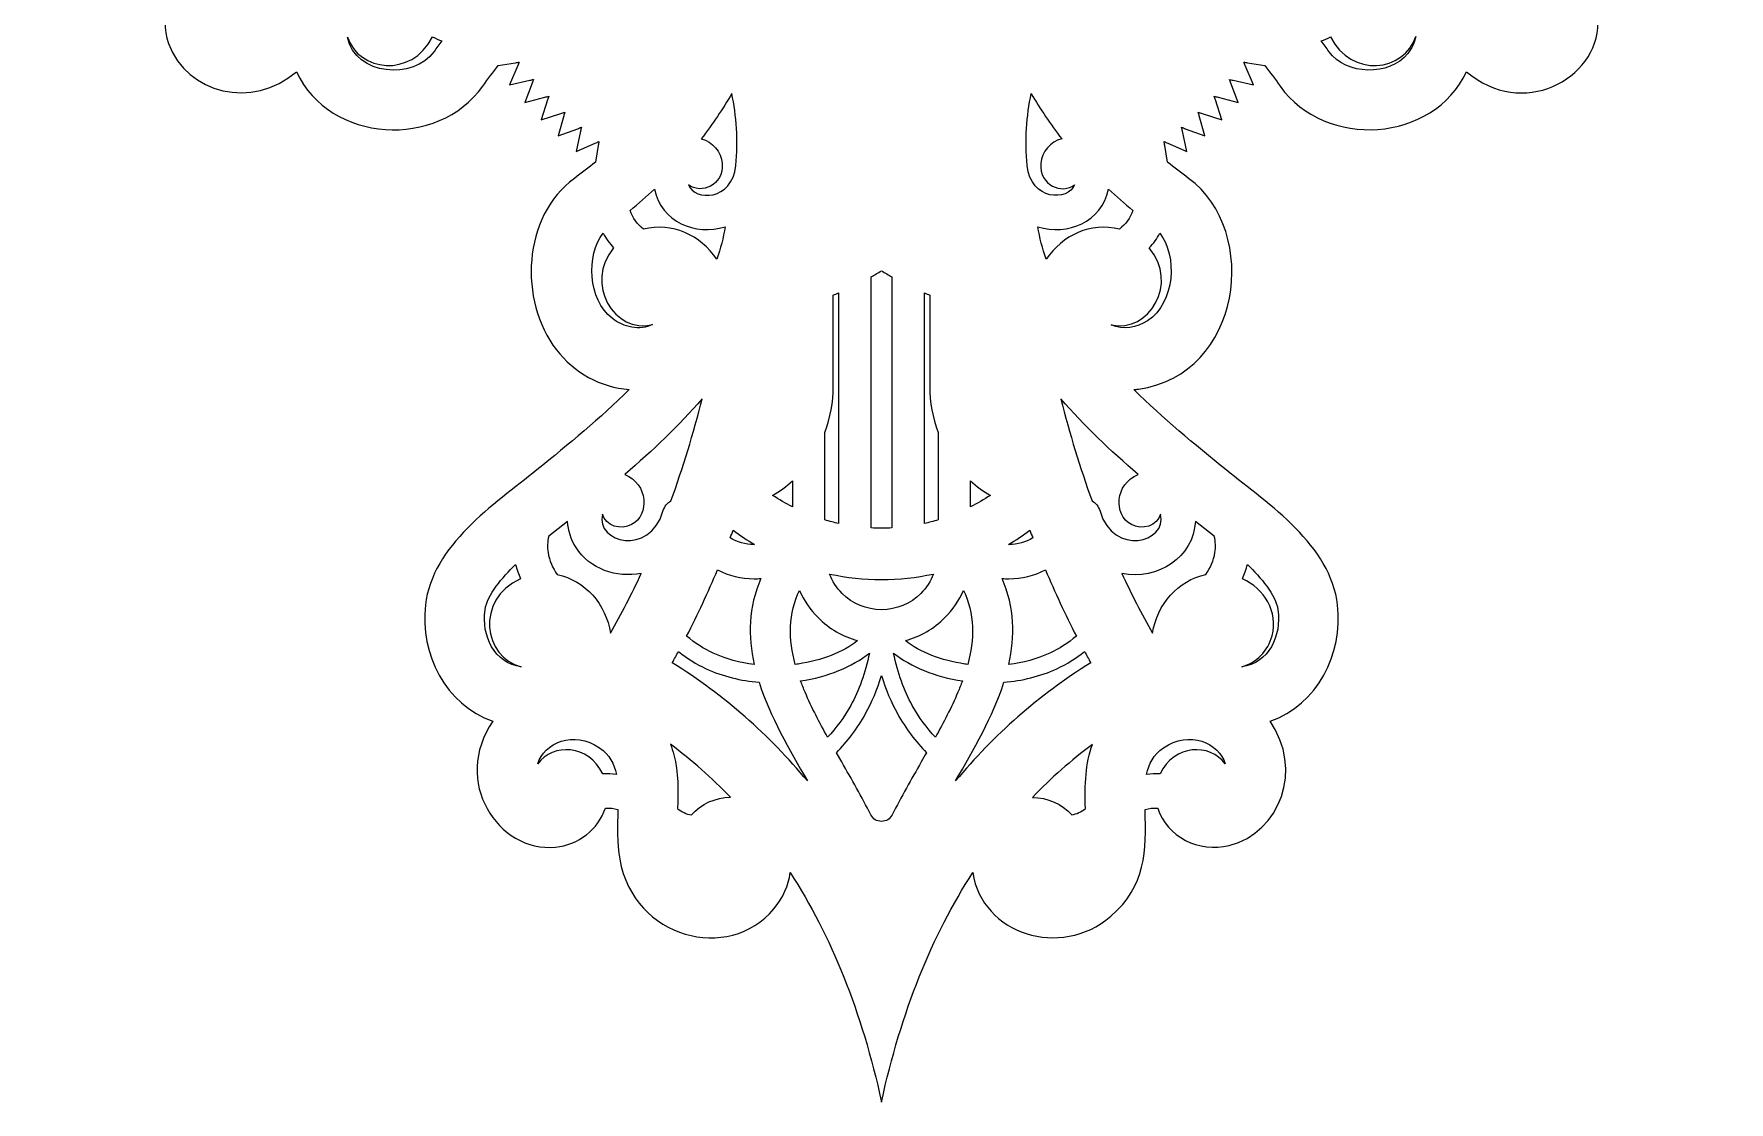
# Model space of a CAD drawing. Header units: millimetres. Extents: x -308 to 308, y -391 to 391.
# Drawn here: x -99.2 to 99.2, y -127 to -2 of the extents above; entities that cross this region are included whole.
import ezdxf

# ---------------------------------------------------------------- set-up
doc = ezdxf.new("R2010")
doc.units = ezdxf.units.MM
doc.header["$MEASUREMENT"] = 0
doc.layers.add('layer 1', color=7, linetype='Continuous')

msp = doc.modelspace()

# ---------------------------------------------------------------- linework, layer by layer
at = {"layer": 'layer 1', "lineweight": 9}
for points, knots in [([(-38.9482, 64.8634), (-38.9967, 65.0104), (-39.0449, 65.1584), (-39.0927, 65.3071), (-39.0927, 65.3071), (-39.0927, 65.3071), (-39.8351, 67.6168), (-39.8351, 67.6168), (-39.8351, 67.6168), (-39.8351, 67.6168), (-37.5253, 66.8745), (-37.5253, 66.8745), (-37.5253, 66.8745), (-37.3763, 66.8266), (-37.2282, 66.7784), (-37.0809, 66.7298), (-37.0809, 66.7298), (-37.1223, 66.8793), (-37.1632, 67.0296), (-37.2037, 67.1808), (-37.2037, 67.1808), (-37.2037, 67.1808), (-37.8319, 69.5243), (-37.8319, 69.5243), (-37.8319, 69.5243), (-37.8319, 69.5243), (-35.5613, 68.6695), (-35.5613, 68.6695), (-35.5613, 68.6695), (-35.4151, 68.6145), (-35.2698, 68.5592), (-35.1253, 68.5035), (-35.1253, 68.5035), (-35.1592, 68.6546), (-35.1926, 68.8063), (-35.2256, 68.9589), (-35.2256, 68.9589), (-35.2256, 68.9589), (-35.738, 71.3304), (-35.738, 71.3304), (-35.738, 71.3304), (-35.738, 71.3304), (-33.5121, 70.3652), (-33.5121, 70.3652), (-33.5121, 70.3652), (-33.3689, 70.3031), (-33.2266, 70.2409), (-33.0852, 70.1782), (-33.0852, 70.1782), (-33.1115, 70.3306), (-33.1375, 70.4837), (-33.1629, 70.6377), (-33.1629, 70.6377), (-33.1629, 70.6377), (-33.4935, 72.6391), (-33.4935, 72.6391), (-33.4935, 72.6391), (-34.2644, 73.2512), (-35.0726, 73.8574), (-35.9223, 74.4603), (-35.9223, 74.4603), (-43.2929, 79.6897), (-42.6131, 92.3633), (-34.2248, 96.2726), (-34.2248, 96.2726), (-38.6679, 101.4042), (-36.7975, 109.1106), (-30.929, 111.2304), (-30.929, 111.2304), (-27.6093, 112.4295), (-23.8088, 111.078), (-22.2995, 107.9721), (-22.2995, 107.9721), (-21.7632, 107.941), (-21.241, 107.9879), (-20.7259, 108.1214), (-20.7259, 108.1214), (-21.3698, 112.9127), (-21.7221, 116.9375), (-17.9929, 120.8813), (-17.9929, 120.8813), (-13.1222, 126.0324), (-4.9602, 124.7061), (-2.141, 119.3343), (-2.141, 119.3343), (-1.3056, 121.7316), (-0.59, 124.2844), (0.0001, 126.9999), (0.0001, 126.9999), (0.5886, 124.2918), (1.3017, 121.7452), (2.1343, 119.3537), (2.1343, 119.3537), (2.5334, 120.0923), (3.063, 120.8035), (3.7405, 121.4625), (3.7405, 121.4625), (7.734, 125.347), (14.2356, 124.8551), (17.9931, 120.8813), (17.9931, 120.8813), (21.7214, 116.9383), (21.3686, 112.912), (20.7257, 108.1215), (20.7257, 108.1215), (21.2367, 107.9891), (21.7548, 107.9418), (22.2867, 107.9714), (22.2867, 107.9714), (23.4077, 110.262), (25.9505, 111.7151), (28.4747, 111.6838), (28.4747, 111.6838), (35.1889, 111.6005), (39.7817, 102.7344), (34.222, 96.2741), (34.222, 96.2741), (42.5157, 92.4145), (43.3488, 79.7291), (35.9225, 74.4603), (35.9225, 74.4603), (35.0729, 73.8576), (34.2648, 73.2515), (33.4941, 72.6395), (33.4941, 72.6395), (33.4941, 72.6395), (33.1633, 70.6372), (33.1633, 70.6372), (33.1633, 70.6372), (33.1379, 70.4832), (33.1119, 70.3299), (33.0855, 70.1774), (33.0855, 70.1774), (33.227, 70.2401), (33.3695, 70.3025), (33.5128, 70.3646), (33.5128, 70.3646), (33.5128, 70.3646), (35.7387, 71.3298), (35.7387, 71.3298), (35.7387, 71.3298), (35.7387, 71.3298), (35.2263, 68.9583), (35.2263, 68.9583), (35.2263, 68.9583), (35.1933, 68.8057), (35.1599, 68.6539), (35.1261, 68.503), (35.1261, 68.503), (35.2705, 68.5587), (35.4157, 68.614), (35.5618, 68.669), (35.5618, 68.669), (35.5618, 68.669), (37.8323, 69.5238), (37.8323, 69.5238), (37.8323, 69.5238), (37.8323, 69.5238), (37.2042, 67.1804), (37.2042, 67.1804), (37.2042, 67.1804), (37.1638, 67.0295), (37.1228, 66.8794), (37.0816, 66.7302), (37.0816, 66.7302), (37.2286, 66.7787), (37.3766, 66.8269), (37.5253, 66.8747), (37.5253, 66.8747), (37.5253, 66.8747), (39.835, 67.6171), (39.835, 67.6171), (39.835, 67.6171), (39.835, 67.6171), (39.0927, 65.3073), (39.0927, 65.3073), (39.0927, 65.3073), (39.0448, 65.1583), (38.9966, 65.0102), (38.948, 64.8629), (38.948, 64.8629), (39.0975, 64.9043), (39.2478, 64.9452), (39.399, 64.9857), (39.399, 64.9857), (39.399, 64.9857), (41.7425, 65.6139), (41.7425, 65.6139), (41.7425, 65.6139), (41.7425, 65.6139), (40.8877, 63.3433), (40.8877, 63.3433), (40.8877, 63.3433), (40.8327, 63.1971), (40.7774, 63.0518), (40.7217, 62.9073), (40.7217, 62.9073), (40.8728, 62.9412), (41.0245, 62.9746), (41.1771, 63.0076), (41.1771, 63.0076), (41.1771, 63.0076), (43.5486, 63.52), (43.5486, 63.52), (43.5486, 63.52), (43.5486, 63.52), (42.5834, 61.2941), (42.5834, 61.2941), (42.5834, 61.2941), (42.5213, 61.1509), (42.4591, 61.0086), (42.3964, 60.8672), (42.3964, 60.8672), (42.5488, 60.8935), (42.7019, 60.9195), (42.8559, 60.9449), (42.8559, 60.9449), (42.8559, 60.9449), (44.8573, 61.2755), (44.8573, 61.2755), (44.8573, 61.2755), (45.4694, 62.0464), (46.0755, 62.8545), (46.6784, 63.7042), (46.6784, 63.7042), (51.9078, 71.0748), (64.5814, 70.395), (68.4907, 62.0067), (68.4907, 62.0067), (73.6223, 66.4498), (81.3287, 64.5794), (83.4485, 58.7109), (83.4485, 58.7109), (84.6476, 55.3912), (83.2961, 51.5908), (80.1902, 50.0815), (80.1902, 50.0815), (80.1591, 49.5452), (80.206, 49.023), (80.3395, 48.5078), (80.3395, 48.5078), (85.1308, 49.1517), (89.1556, 49.504), (93.0994, 45.7748), (93.0994, 45.7748), (98.2505, 40.9041), (96.9242, 32.7421), (91.5524, 29.9229), (91.5524, 29.9229), (93.9497, 29.0875), (96.5025, 28.3719), (99.218, 27.7818), (99.218, 27.7818), (96.5099, 27.1933), (93.9633, 26.4802), (91.5718, 25.6476), (91.5718, 25.6476), (92.3104, 25.2485), (93.0216, 24.7189), (93.6806, 24.0414), (93.6806, 24.0414), (97.5651, 20.0479), (97.0732, 13.5463), (93.0994, 9.7888), (93.0994, 9.7888), (89.1564, 6.0605), (85.1301, 6.4133), (80.3396, 7.0562), (80.3396, 7.0562), (80.2072, 6.5452), (80.1599, 6.0271), (80.1895, 5.4952), (80.1895, 5.4952), (82.4801, 4.3742), (83.9332, 1.8314), (83.9019, -0.6928), (83.9019, -0.6928), (83.8186, -7.407), (74.9525, -11.9998), (68.4922, -6.4401), (68.4922, -6.4401), (64.6326, -14.7338), (51.9472, -15.5669), (46.6784, -8.1406), (46.6784, -8.1406), (46.0756, -7.291), (45.4695, -6.4828), (44.8575, -5.7121), (44.8575, -5.7121), (44.8575, -5.7121), (42.8554, -5.3813), (42.8554, -5.3813), (42.8554, -5.3813), (42.7014, -5.3559), (42.5481, -5.3299), (42.3956, -5.3035), (42.3956, -5.3035), (42.4583, -5.445), (42.5207, -5.5875), (42.5828, -5.7308), (42.5828, -5.7308), (42.5828, -5.7308), (43.548, -7.9567), (43.548, -7.9567), (43.548, -7.9567), (43.548, -7.9567), (41.1765, -7.4443), (41.1765, -7.4443), (41.1765, -7.4443), (41.0239, -7.4113), (40.8721, -7.3779), (40.7212, -7.3441), (40.7212, -7.3441), (40.7769, -7.4885), (40.8322, -7.6337), (40.8872, -7.7798), (40.8872, -7.7798), (40.8872, -7.7798), (41.742, -10.0503), (41.742, -10.0503), (41.742, -10.0503), (41.742, -10.0503), (39.3986, -9.4222), (39.3986, -9.4222), (39.3986, -9.4222), (39.2477, -9.3818), (39.0976, -9.3408), (38.9484, -9.2996), (38.9484, -9.2996), (38.9969, -9.4466), (39.0451, -9.5946), (39.0929, -9.7433), (39.0929, -9.7433), (39.0929, -9.7433), (39.8353, -12.053), (39.8353, -12.053), (39.8353, -12.053), (39.8353, -12.053), (37.5255, -11.3107), (37.5255, -11.3107), (37.5255, -11.3107), (37.3765, -11.2628), (37.2284, -11.2146), (37.0811, -11.166), (37.0811, -11.166), (37.1225, -11.3155), (37.1634, -11.4658), (37.2039, -11.617), (37.2039, -11.617), (37.2039, -11.617), (37.8321, -13.9605), (37.8321, -13.9605), (37.8321, -13.9605), (37.8321, -13.9605), (35.5615, -13.1057), (35.5615, -13.1057), (35.5615, -13.1057), (35.4153, -13.0507), (35.27, -12.9954), (35.1255, -12.9397), (35.1255, -12.9397), (35.1594, -13.0908), (35.1928, -13.2425), (35.2258, -13.3951), (35.2258, -13.3951), (35.2258, -13.3951), (35.7382, -15.7666), (35.7382, -15.7666), (35.7382, -15.7666), (35.7382, -15.7666), (33.5123, -14.8014), (33.5123, -14.8014), (33.5123, -14.8014), (33.3691, -14.7393), (33.2268, -14.6771), (33.0854, -14.6144), (33.0854, -14.6144), (33.1117, -14.7668), (33.1377, -14.9199), (33.1631, -15.0739), (33.1631, -15.0739), (33.1631, -15.0739), (33.4825, -17.0077), (33.4825, -17.0077), (33.4825, -17.0077), (34.2664, -17.6471), (35.0876, -18.2822), (35.9501, -18.9163), (35.9501, -18.9163), (44.3764, -25.1117), (42.1997, -41.8727), (30.0695, -43.5738), (30.0695, -43.5738), (29.8922, -43.5987), (29.7169, -43.6143), (29.541, -43.6242), (29.541, -43.6242), (32.9209, -46.996), (36.6364, -50.0201), (40.3422, -53.0219), (40.3422, -53.0219), (45.3543, -57.0819), (52.5977, -61.8539), (53.3854, -68.8341), (53.3854, -68.8341), (54.0338, -74.5802), (51.0501, -80.4956), (45.4851, -82.4359), (45.4851, -82.4359), (49.3799, -87.999), (46.7377, -95.4675), (40.6843, -96.9791), (40.6843, -96.9791), (37.172, -97.8562), (33.3804, -95.965), (32.3327, -92.5922), (32.3327, -92.5922), (31.8273, -92.5787), (31.3344, -92.6361), (30.848, -92.7712), (30.848, -92.7712), (31.0003, -97.6269), (30.9748, -101.6935), (26.8334, -105.2637), (26.8334, -105.2637), (20.9647, -110.323), (11.7244, -107.3015), (10.6973, -100.1557), (10.6973, -100.1557), (10.6973, -100.1557), (10.6965, -100.1498), (10.6965, -100.1498), (10.6965, -100.1498), (5.9066, -107.5114), (2.3016, -116.4101), (0.0001, -127), (0.0001, -127), (-2.3007, -116.4132), (-5.9044, -107.5165), (-10.6922, -100.1561), (-10.6922, -100.1561), (-10.8938, -101.6205), (-11.5011, -103.0854), (-12.5952, -104.3916), (-12.5952, -104.3916), (-17.9, -110.7247), (-28.9824, -107.8492), (-30.6458, -98.591), (-30.6458, -98.591), (-30.9957, -96.6435), (-30.9083, -94.7229), (-30.8475, -92.7712), (-30.8475, -92.7712), (-31.3321, -92.6366), (-31.8233, -92.5791), (-32.3269, -92.592), (-32.3269, -92.592), (-33.1029, -95.0695), (-35.534, -96.925), (-38.1577, -97.1748), (-38.1577, -97.1748), (-44.8812, -97.8149), (-50.355, -89.4253), (-45.482, -82.4369), (-45.482, -82.4369), (-51.0488, -80.4976), (-54.0337, -74.5814), (-53.3852, -68.8341), (-53.3852, -68.8341), (-52.5975, -61.854), (-45.3541, -57.0819), (-40.342, -53.0219), (-40.342, -53.0219), (-36.6341, -50.0184), (-32.9164, -46.9924), (-29.5349, -43.6183), (-29.5349, -43.6183), (-32.8853, -43.3844), (-36.0026, -41.6351), (-38.0593, -38.9675), (-38.0593, -38.9675), (-42.5015, -33.206), (-42.0282, -23.3853), (-35.9499, -18.9163), (-35.9499, -18.9163), (-35.0876, -18.2823), (-34.2666, -17.6473), (-33.4827, -17.008), (-33.4827, -17.008), (-33.4827, -17.008), (-33.1631, -15.0734), (-33.1631, -15.0734), (-33.1631, -15.0734), (-33.1377, -14.9194), (-33.1117, -14.7661), (-33.0853, -14.6136), (-33.0853, -14.6136), (-33.2268, -14.6763), (-33.3693, -14.7387), (-33.5126, -14.8008), (-33.5126, -14.8008), (-33.5126, -14.8008), (-35.7385, -15.766), (-35.7385, -15.766), (-35.7385, -15.766), (-35.7385, -15.766), (-35.2261, -13.3945), (-35.2261, -13.3945), (-35.2261, -13.3945), (-35.1931, -13.2419), (-35.1597, -13.0901), (-35.1259, -12.9392), (-35.1259, -12.9392), (-35.2703, -12.9949), (-35.4155, -13.0502), (-35.5616, -13.1052), (-35.5616, -13.1052), (-35.5616, -13.1052), (-37.8321, -13.96), (-37.8321, -13.96), (-37.8321, -13.96), (-37.8321, -13.96), (-37.204, -11.6166), (-37.204, -11.6166), (-37.204, -11.6166), (-37.1636, -11.4657), (-37.1226, -11.3156), (-37.0814, -11.1664), (-37.0814, -11.1664), (-37.2284, -11.2149), (-37.3764, -11.2631), (-37.5251, -11.3109), (-37.5251, -11.3109), (-37.5251, -11.3109), (-39.8348, -12.0533), (-39.8348, -12.0533), (-39.8348, -12.0533), (-39.8348, -12.0533), (-39.0925, -9.7435), (-39.0925, -9.7435), (-39.0925, -9.7435), (-39.0446, -9.5945), (-38.9964, -9.4464), (-38.9478, -9.2991), (-38.9478, -9.2991), (-39.0973, -9.3405), (-39.2476, -9.3814), (-39.3988, -9.4219), (-39.3988, -9.4219), (-39.3988, -9.4219), (-41.7423, -10.0501), (-41.7423, -10.0501), (-41.7423, -10.0501), (-41.7423, -10.0501), (-40.8875, -7.7795), (-40.8875, -7.7795), (-40.8875, -7.7795), (-40.8325, -7.6333), (-40.7772, -7.488), (-40.7215, -7.3435), (-40.7215, -7.3435), (-40.8726, -7.3774), (-41.0243, -7.4108), (-41.1769, -7.4438), (-41.1769, -7.4438), (-41.1769, -7.4438), (-43.5484, -7.9562), (-43.5484, -7.9562), (-43.5484, -7.9562), (-43.5484, -7.9562), (-42.5832, -5.7303), (-42.5832, -5.7303), (-42.5832, -5.7303), (-42.5211, -5.5871), (-42.4589, -5.4448), (-42.3962, -5.3034), (-42.3962, -5.3034), (-42.5486, -5.3297), (-42.7017, -5.3557), (-42.8557, -5.3811), (-42.8557, -5.3811), (-42.8557, -5.3811), (-44.8573, -5.7117), (-44.8573, -5.7117), (-44.8573, -5.7117), (-45.4694, -6.4825), (-46.0756, -7.2907), (-46.6784, -8.1404), (-46.6784, -8.1404), (-51.9078, -15.511), (-64.5814, -14.8312), (-68.4907, -6.4429), (-68.4907, -6.4429), (-73.6223, -10.886), (-81.3287, -9.0156), (-83.4485, -3.1471), (-83.4485, -3.1471), (-84.6476, 0.1726), (-83.2961, 3.9731), (-80.1902, 5.4824), (-80.1902, 5.4824), (-80.1591, 6.0187), (-80.206, 6.5409), (-80.3395, 7.056), (-80.3395, 7.056), (-85.1308, 6.4121), (-89.1556, 6.0598), (-93.0994, 9.789), (-93.0994, 9.789), (-98.2505, 14.6597), (-96.9242, 22.8217), (-91.5524, 25.6409), (-91.5524, 25.6409), (-93.9497, 26.4763), (-96.5025, 27.1919), (-99.218, 27.782), (-99.218, 27.782), (-96.5099, 28.3705), (-93.9633, 29.0836), (-91.5718, 29.9162), (-91.5718, 29.9162), (-92.3104, 30.3153), (-93.0216, 30.8449), (-93.6806, 31.5224), (-93.6806, 31.5224), (-97.5651, 35.5159), (-97.0732, 42.0175), (-93.0994, 45.775), (-93.0994, 45.775), (-89.1564, 49.5033), (-85.1301, 49.1505), (-80.3396, 48.5076), (-80.3396, 48.5076), (-80.2072, 49.0186), (-80.1599, 49.5367), (-80.1895, 50.0686), (-80.1895, 50.0686), (-82.4801, 51.1896), (-83.9332, 53.7324), (-83.9019, 56.2566), (-83.9019, 56.2566), (-83.8186, 62.9708), (-74.9525, 67.5636), (-68.4922, 62.0039), (-68.4922, 62.0039), (-64.6326, 70.2976), (-51.9472, 71.1307), (-46.6784, 63.7044), (-46.6784, 63.7044), (-46.0756, 62.8548), (-45.4695, 62.0466), (-44.8575, 61.2759), (-44.8575, 61.2759), (-44.8575, 61.2759), (-42.8552, 60.9451), (-42.8552, 60.9451), (-42.8552, 60.9451), (-42.7012, 60.9197), (-42.5479, 60.8937), (-42.3954, 60.8673), (-42.3954, 60.8673), (-42.4581, 61.0088), (-42.5205, 61.1513), (-42.5826, 61.2946), (-42.5826, 61.2946), (-42.5826, 61.2946), (-43.5478, 63.5205), (-43.5478, 63.5205), (-43.5478, 63.5205), (-43.5478, 63.5205), (-41.1763, 63.0081), (-41.1763, 63.0081), (-41.1763, 63.0081), (-41.0237, 62.9751), (-40.8719, 62.9417), (-40.721, 62.9079), (-40.721, 62.9079), (-40.7767, 63.0523), (-40.832, 63.1975), (-40.887, 63.3436), (-40.887, 63.3436), (-40.887, 63.3436), (-41.7418, 65.6141), (-41.7418, 65.6141), (-41.7418, 65.6141), (-41.7418, 65.6141), (-39.3984, 64.986), (-39.3984, 64.986), (-39.3984, 64.986), (-39.2475, 64.9456), (-39.0974, 64.9046), (-38.9482, 64.8634)], [0, 0, 0, 0, 0.00574713, 0.00574713, 0.00574713, 0.00574713, 0.01149425, 0.01149425, 0.01149425, 0.01149425, 0.01724138, 0.01724138, 0.01724138, 0.01724138, 0.02298851, 0.02298851, 0.02298851, 0.02298851, 0.02873563, 0.02873563, 0.02873563, 0.02873563, 0.03448276, 0.03448276, 0.03448276, 0.03448276, 0.04022989, 0.04022989, 0.04022989, 0.04022989, 0.04597701, 0.04597701, 0.04597701, 0.04597701, 0.05172414, 0.05172414, 0.05172414, 0.05172414, 0.05747126, 0.05747126, 0.05747126, 0.05747126, 0.06321839, 0.06321839, 0.06321839, 0.06321839, 0.06896552, 0.06896552, 0.06896552, 0.06896552, 0.07471264, 0.07471264, 0.07471264, 0.07471264, 0.08045977, 0.08045977, 0.08045977, 0.08045977, 0.0862069, 0.0862069, 0.0862069, 0.0862069, 0.09195402, 0.09195402, 0.09195402, 0.09195402, 0.09770115, 0.09770115, 0.09770115, 0.09770115, 0.10344828, 0.10344828, 0.10344828, 0.10344828, 0.1091954, 0.1091954, 0.1091954, 0.1091954, 0.11494253, 0.11494253, 0.11494253, 0.11494253, 0.12068966, 0.12068966, 0.12068966, 0.12068966, 0.12643678, 0.12643678, 0.12643678, 0.12643678, 0.13218391, 0.13218391, 0.13218391, 0.13218391, 0.13793103, 0.13793103, 0.13793103, 0.13793103, 0.14367816, 0.14367816, 0.14367816, 0.14367816, 0.14942529, 0.14942529, 0.14942529, 0.14942529, 0.15517241, 0.15517241, 0.15517241, 0.15517241, 0.16091954, 0.16091954, 0.16091954, 0.16091954, 0.16666667, 0.16666667, 0.16666667, 0.16666667, 0.17241379, 0.17241379, 0.17241379, 0.17241379, 0.17816092, 0.17816092, 0.17816092, 0.17816092, 0.18390805, 0.18390805, 0.18390805, 0.18390805, 0.18965517, 0.18965517, 0.18965517, 0.18965517, 0.1954023, 0.1954023, 0.1954023, 0.1954023, 0.20114943, 0.20114943, 0.20114943, 0.20114943, 0.20689655, 0.20689655, 0.20689655, 0.20689655, 0.21264368, 0.21264368, 0.21264368, 0.21264368, 0.2183908, 0.2183908, 0.2183908, 0.2183908, 0.22413793, 0.22413793, 0.22413793, 0.22413793, 0.22988506, 0.22988506, 0.22988506, 0.22988506, 0.23563218, 0.23563218, 0.23563218, 0.23563218, 0.24137931, 0.24137931, 0.24137931, 0.24137931, 0.24712644, 0.24712644, 0.24712644, 0.24712644, 0.25287356, 0.25287356, 0.25287356, 0.25287356, 0.25862069, 0.25862069, 0.25862069, 0.25862069, 0.26436782, 0.26436782, 0.26436782, 0.26436782, 0.27011494, 0.27011494, 0.27011494, 0.27011494, 0.27586207, 0.27586207, 0.27586207, 0.27586207, 0.2816092, 0.2816092, 0.2816092, 0.2816092, 0.28735632, 0.28735632, 0.28735632, 0.28735632, 0.29310345, 0.29310345, 0.29310345, 0.29310345, 0.29885057, 0.29885057, 0.29885057, 0.29885057, 0.3045977, 0.3045977, 0.3045977, 0.3045977, 0.31034483, 0.31034483, 0.31034483, 0.31034483, 0.31609195, 0.31609195, 0.31609195, 0.31609195, 0.32183908, 0.32183908, 0.32183908, 0.32183908, 0.32758621, 0.32758621, 0.32758621, 0.32758621, 0.33333333, 0.33333333, 0.33333333, 0.33333333, 0.33908046, 0.33908046, 0.33908046, 0.33908046, 0.34482759, 0.34482759, 0.34482759, 0.34482759, 0.35057471, 0.35057471, 0.35057471, 0.35057471, 0.35632184, 0.35632184, 0.35632184, 0.35632184, 0.36206897, 0.36206897, 0.36206897, 0.36206897, 0.36781609, 0.36781609, 0.36781609, 0.36781609, 0.37356322, 0.37356322, 0.37356322, 0.37356322, 0.37931034, 0.37931034, 0.37931034, 0.37931034, 0.38505747, 0.38505747, 0.38505747, 0.38505747, 0.3908046, 0.3908046, 0.3908046, 0.3908046, 0.39655172, 0.39655172, 0.39655172, 0.39655172, 0.40229885, 0.40229885, 0.40229885, 0.40229885, 0.40804598, 0.40804598, 0.40804598, 0.40804598, 0.4137931, 0.4137931, 0.4137931, 0.4137931, 0.41954023, 0.41954023, 0.41954023, 0.41954023, 0.42528736, 0.42528736, 0.42528736, 0.42528736, 0.43103448, 0.43103448, 0.43103448, 0.43103448, 0.43678161, 0.43678161, 0.43678161, 0.43678161, 0.44252874, 0.44252874, 0.44252874, 0.44252874, 0.44827586, 0.44827586, 0.44827586, 0.44827586, 0.45402299, 0.45402299, 0.45402299, 0.45402299, 0.45977011, 0.45977011, 0.45977011, 0.45977011, 0.46551724, 0.46551724, 0.46551724, 0.46551724, 0.47126437, 0.47126437, 0.47126437, 0.47126437, 0.47701149, 0.47701149, 0.47701149, 0.47701149, 0.48275862, 0.48275862, 0.48275862, 0.48275862, 0.48850575, 0.48850575, 0.48850575, 0.48850575, 0.49425287, 0.49425287, 0.49425287, 0.49425287, 0.5, 0.5, 0.5, 0.5, 0.50574713, 0.50574713, 0.50574713, 0.50574713, 0.51149425, 0.51149425, 0.51149425, 0.51149425, 0.51724138, 0.51724138, 0.51724138, 0.51724138, 0.52298851, 0.52298851, 0.52298851, 0.52298851, 0.52873563, 0.52873563, 0.52873563, 0.52873563, 0.53448276, 0.53448276, 0.53448276, 0.53448276, 0.54022989, 0.54022989, 0.54022989, 0.54022989, 0.54597701, 0.54597701, 0.54597701, 0.54597701, 0.55172414, 0.55172414, 0.55172414, 0.55172414, 0.55747126, 0.55747126, 0.55747126, 0.55747126, 0.56321839, 0.56321839, 0.56321839, 0.56321839, 0.56896552, 0.56896552, 0.56896552, 0.56896552, 0.57471264, 0.57471264, 0.57471264, 0.57471264, 0.58045977, 0.58045977, 0.58045977, 0.58045977, 0.5862069, 0.5862069, 0.5862069, 0.5862069, 0.59195402, 0.59195402, 0.59195402, 0.59195402, 0.59770115, 0.59770115, 0.59770115, 0.59770115, 0.60344828, 0.60344828, 0.60344828, 0.60344828, 0.6091954, 0.6091954, 0.6091954, 0.6091954, 0.61494253, 0.61494253, 0.61494253, 0.61494253, 0.62068966, 0.62068966, 0.62068966, 0.62068966, 0.62643678, 0.62643678, 0.62643678, 0.62643678, 0.63218391, 0.63218391, 0.63218391, 0.63218391, 0.63793103, 0.63793103, 0.63793103, 0.63793103, 0.64367816, 0.64367816, 0.64367816, 0.64367816, 0.64942529, 0.64942529, 0.64942529, 0.64942529, 0.65517241, 0.65517241, 0.65517241, 0.65517241, 0.66091954, 0.66091954, 0.66091954, 0.66091954, 0.66666667, 0.66666667, 0.66666667, 0.66666667, 0.67241379, 0.67241379, 0.67241379, 0.67241379, 0.67816092, 0.67816092, 0.67816092, 0.67816092, 0.68390805, 0.68390805, 0.68390805, 0.68390805, 0.68965517, 0.68965517, 0.68965517, 0.68965517, 0.6954023, 0.6954023, 0.6954023, 0.6954023, 0.70114943, 0.70114943, 0.70114943, 0.70114943, 0.70689655, 0.70689655, 0.70689655, 0.70689655, 0.71264368, 0.71264368, 0.71264368, 0.71264368, 0.7183908, 0.7183908, 0.7183908, 0.7183908, 0.72413793, 0.72413793, 0.72413793, 0.72413793, 0.72988506, 0.72988506, 0.72988506, 0.72988506, 0.73563218, 0.73563218, 0.73563218, 0.73563218, 0.74137931, 0.74137931, 0.74137931, 0.74137931, 0.74712644, 0.74712644, 0.74712644, 0.74712644, 0.75287356, 0.75287356, 0.75287356, 0.75287356, 0.75862069, 0.75862069, 0.75862069, 0.75862069, 0.76436782, 0.76436782, 0.76436782, 0.76436782, 0.77011494, 0.77011494, 0.77011494, 0.77011494, 0.77586207, 0.77586207, 0.77586207, 0.77586207, 0.7816092, 0.7816092, 0.7816092, 0.7816092, 0.78735632, 0.78735632, 0.78735632, 0.78735632, 0.79310345, 0.79310345, 0.79310345, 0.79310345, 0.79885057, 0.79885057, 0.79885057, 0.79885057, 0.8045977, 0.8045977, 0.8045977, 0.8045977, 0.81034483, 0.81034483, 0.81034483, 0.81034483, 0.81609195, 0.81609195, 0.81609195, 0.81609195, 0.82183908, 0.82183908, 0.82183908, 0.82183908, 0.82758621, 0.82758621, 0.82758621, 0.82758621, 0.83333333, 0.83333333, 0.83333333, 0.83333333, 0.83908046, 0.83908046, 0.83908046, 0.83908046, 0.84482759, 0.84482759, 0.84482759, 0.84482759, 0.85057471, 0.85057471, 0.85057471, 0.85057471, 0.85632184, 0.85632184, 0.85632184, 0.85632184, 0.86206897, 0.86206897, 0.86206897, 0.86206897, 0.86781609, 0.86781609, 0.86781609, 0.86781609, 0.87356322, 0.87356322, 0.87356322, 0.87356322, 0.87931034, 0.87931034, 0.87931034, 0.87931034, 0.88505747, 0.88505747, 0.88505747, 0.88505747, 0.8908046, 0.8908046, 0.8908046, 0.8908046, 0.89655172, 0.89655172, 0.89655172, 0.89655172, 0.90229885, 0.90229885, 0.90229885, 0.90229885, 0.90804598, 0.90804598, 0.90804598, 0.90804598, 0.9137931, 0.9137931, 0.9137931, 0.9137931, 0.91954023, 0.91954023, 0.91954023, 0.91954023, 0.92528736, 0.92528736, 0.92528736, 0.92528736, 0.93103448, 0.93103448, 0.93103448, 0.93103448, 0.93678161, 0.93678161, 0.93678161, 0.93678161, 0.94252874, 0.94252874, 0.94252874, 0.94252874, 0.94827586, 0.94827586, 0.94827586, 0.94827586, 0.95402299, 0.95402299, 0.95402299, 0.95402299, 0.95977011, 0.95977011, 0.95977011, 0.95977011, 0.96551724, 0.96551724, 0.96551724, 0.96551724, 0.97126437, 0.97126437, 0.97126437, 0.97126437, 0.97701149, 0.97701149, 0.97701149, 0.97701149, 0.98275862, 0.98275862, 0.98275862, 0.98275862, 0.98850575, 0.98850575, 0.98850575, 0.98850575, 1, 1, 1, 1]), ([(-51.4617, -2.8309), (-51.8428, -2.7), (-52.2144, -2.5434), (-52.5759, -2.3627), (-52.5759, -2.3627), (-55.0183, -7.2612), (-61.2144, -6.3645), (-62.5127, -2.4009), (-62.5127, -2.4009), (-61.5822, -6.9491), (-54.7362, -7.4142), (-52.3784, -4.0915), (-52.3784, -4.0915), (-52.0777, -3.6678), (-51.7722, -3.2474), (-51.4617, -2.8309)], [0, 0, 0, 0, 0.2, 0.2, 0.2, 0.2, 0.4, 0.4, 0.4, 0.4, 0.6, 0.6, 0.6, 0.6, 1, 1, 1, 1]), ([(51.4616, -2.8311), (51.7722, -3.2476), (52.0777, -3.668), (52.3784, -4.0918), (52.3784, -4.0918), (54.3303, -6.843), (59.5025, -7.0178), (61.6109, -4.3164), (61.6109, -4.3164), (62.0776, -3.7185), (62.4176, -3.0384), (62.5396, -2.3131), (62.5396, -2.3131), (61.2316, -6.4475), (54.9532, -7.2173), (52.5667, -2.3674), (52.5667, -2.3674), (52.2081, -2.5462), (51.8396, -2.7013), (51.4616, -2.8311)], [0, 0, 0, 0, 0.16666667, 0.16666667, 0.16666667, 0.16666667, 0.33333333, 0.33333333, 0.33333333, 0.33333333, 0.5, 0.5, 0.5, 0.5, 0.66666667, 0.66666667, 0.66666667, 0.66666667, 1, 1, 1, 1]), ([(-17.524, -8.9816), (-16.9734, -11.6233), (-16.759, -14.4145), (-17.0514, -17.4308), (-17.0514, -17.4308), (-17.476, -21.5683), (-21.8711, -21.6025), (-22.5964, -19.6608), (-22.5964, -19.6608), (-21.1487, -20.8257), (-18.4356, -19.7386), (-18.6488, -17.1957), (-18.6488, -17.1957), (-18.7677, -15.7773), (-19.7578, -14.6661), (-21.0967, -14.2834), (-21.0967, -14.2834), (-19.7609, -12.5752), (-18.5789, -10.8101), (-17.524, -8.9816)], [0, 0, 0, 0, 0.16666667, 0.16666667, 0.16666667, 0.16666667, 0.33333333, 0.33333333, 0.33333333, 0.33333333, 0.5, 0.5, 0.5, 0.5, 0.66666667, 0.66666667, 0.66666667, 0.66666667, 1, 1, 1, 1]), ([(17.5242, -8.9816), (16.9736, -11.6233), (16.7592, -14.4145), (17.0516, -17.4308), (17.0516, -17.4308), (17.4762, -21.5682), (21.8713, -21.6025), (22.5966, -19.6608), (22.5966, -19.6608), (21.1489, -20.8257), (18.4358, -19.7386), (18.649, -17.1957), (18.649, -17.1957), (18.7679, -15.7773), (19.758, -14.6661), (21.0969, -14.2834), (21.0969, -14.2834), (19.7611, -12.5752), (18.5791, -10.8101), (17.5242, -8.9816)], [0, 0, 0, 0, 0.16666667, 0.16666667, 0.16666667, 0.16666667, 0.33333333, 0.33333333, 0.33333333, 0.33333333, 0.5, 0.5, 0.5, 0.5, 0.66666667, 0.66666667, 0.66666667, 0.66666667, 1, 1, 1, 1]), ([(-26.5681, -20.1841), (-27.4923, -21.0389), (-28.444, -21.8639), (-29.4169, -22.663), (-29.4169, -22.663), (-29.1122, -23.5551), (-28.5838, -24.2742), (-27.848, -24.8771), (-27.848, -24.8771), (-24.5086, -23.9853), (-21.1778, -25.5799), (-19.2773, -28.3872), (-19.2773, -28.3872), (-18.8398, -27.1135), (-18.5288, -25.8735), (-18.2869, -24.5788), (-18.2869, -24.5788), (-21.7941, -25.6976), (-25.78, -23.9877), (-26.5681, -20.1841)], [0, 0, 0, 0, 0.16666667, 0.16666667, 0.16666667, 0.16666667, 0.33333333, 0.33333333, 0.33333333, 0.33333333, 0.5, 0.5, 0.5, 0.5, 0.66666667, 0.66666667, 0.66666667, 0.66666667, 1, 1, 1, 1]), ([(26.5683, -20.1841), (25.7802, -23.9879), (21.7938, -25.6976), (18.2871, -24.5788), (18.2871, -24.5788), (18.5289, -25.873), (18.8398, -27.1125), (19.277, -28.3857), (19.277, -28.3857), (21.1577, -25.5984), (24.4881, -23.9657), (27.8457, -24.8791), (27.8457, -24.8791), (28.5827, -24.2759), (29.112, -23.5563), (29.4171, -22.663), (29.4171, -22.663), (28.4442, -21.8639), (27.4925, -21.0389), (26.5683, -20.1841)], [0, 0, 0, 0, 0.16666667, 0.16666667, 0.16666667, 0.16666667, 0.33333333, 0.33333333, 0.33333333, 0.33333333, 0.5, 0.5, 0.5, 0.5, 0.66666667, 0.66666667, 0.66666667, 0.66666667, 1, 1, 1, 1]), ([(-32.5942, -25.3299), (-34.586, -27.9069), (-34.3433, -33.1011), (-31.5384, -35.2904), (-31.5384, -35.2904), (-30.1833, -36.3481), (-28.2893, -36.7661), (-26.8097, -36.0225), (-26.8097, -36.0225), (-31.2218, -37.1909), (-34.8809, -31.1955), (-31.3522, -27.0515), (-31.3522, -27.0515), (-31.8361, -26.5266), (-32.2522, -25.9522), (-32.5942, -25.3299)], [0, 0, 0, 0, 0.2, 0.2, 0.2, 0.2, 0.4, 0.4, 0.4, 0.4, 0.6, 0.6, 0.6, 0.6, 1, 1, 1, 1]), ([(31.3447, -27.06), (34.8566, -31.1695), (31.3073, -37.0632), (26.9032, -36.0552), (26.9032, -36.0552), (28.2697, -36.6878), (29.8956, -36.3962), (31.1245, -35.5919), (31.1245, -35.5919), (34.4149, -33.4383), (34.6195, -27.9666), (32.5935, -25.3315), (32.5935, -25.3315), (32.2498, -25.9566), (31.8314, -26.5334), (31.3447, -27.06)], [0, 0, 0, 0, 0.2, 0.2, 0.2, 0.2, 0.4, 0.4, 0.4, 0.4, 0.6, 0.6, 0.6, 0.6, 1, 1, 1, 1]), ([(1.2264, -30.4549), (0.8129, -30.2208), (0.4039, -29.9787), (-0.0003, -29.7288), (-0.0003, -29.7288), (-0.4044, -29.9787), (-0.8134, -30.2208), (-1.227, -30.4548), (-1.227, -30.4548), (-1.227, -30.4548), (-1.227, -59.8238), (-1.227, -59.8238), (-1.227, -59.8238), (-0.4099, -59.8672), (0.4093, -59.8672), (1.2264, -59.8239), (1.2264, -59.8239), (1.2264, -59.8239), (1.2264, -30.4549), (1.2264, -30.4549)], [0, 0, 0, 0, 0.16666667, 0.16666667, 0.16666667, 0.16666667, 0.33333333, 0.33333333, 0.33333333, 0.33333333, 0.5, 0.5, 0.5, 0.5, 0.66666667, 0.66666667, 0.66666667, 0.66666667, 1, 1, 1, 1]), ([(-5.027, -32.3243), (-5.2344, -32.4118), (-5.4426, -32.4974), (-5.6516, -32.581), (-5.6516, -32.581), (-5.6516, -32.581), (-5.6516, -43.2764), (-5.6516, -43.2764), (-5.6516, -43.2764), (-5.6516, -45.1081), (-5.9818, -46.9359), (-6.6215, -48.652), (-6.6215, -48.652), (-6.6215, -48.652), (-6.6215, -58.8876), (-6.6215, -58.8876), (-6.6215, -58.8876), (-6.0952, -59.0452), (-5.5632, -59.1839), (-5.027, -59.3033), (-5.027, -59.3033), (-5.027, -59.3033), (-5.027, -32.3243), (-5.027, -32.3243)], [0, 0, 0, 0, 0.14285714, 0.14285714, 0.14285714, 0.14285714, 0.28571429, 0.28571429, 0.28571429, 0.28571429, 0.42857143, 0.42857143, 0.42857143, 0.42857143, 0.57142857, 0.57142857, 0.57142857, 0.57142857, 0.71428571, 0.71428571, 0.71428571, 0.71428571, 1, 1, 1, 1]), ([(6.6209, -48.6509), (5.9813, -46.9353), (5.6514, -45.1076), (5.6514, -43.2764), (5.6514, -43.2764), (5.6514, -43.2764), (5.6514, -32.5811), (5.6514, -32.5811), (5.6514, -32.5811), (5.4423, -32.4974), (5.2339, -32.4118), (5.0264, -32.3242), (5.0264, -32.3242), (5.0264, -32.3242), (5.0264, -59.3035), (5.0264, -59.3035), (5.0264, -59.3035), (5.5626, -59.184), (6.0946, -59.0454), (6.6209, -58.8877), (6.6209, -58.8877), (6.6209, -58.8877), (6.6209, -48.6509), (6.6209, -48.6509)], [0, 0, 0, 0, 0.14285714, 0.14285714, 0.14285714, 0.14285714, 0.28571429, 0.28571429, 0.28571429, 0.28571429, 0.42857143, 0.42857143, 0.42857143, 0.42857143, 0.57142857, 0.57142857, 0.57142857, 0.57142857, 0.71428571, 0.71428571, 0.71428571, 0.71428571, 1, 1, 1, 1]), ([(-20.9921, -44.6949), (-22.0304, -48.7769), (-23.2406, -52.7787), (-24.6464, -56.6648), (-24.6464, -56.6648), (-25.0627, -56.8842), (-25.4074, -57.2753), (-25.5809, -57.8663), (-25.5809, -57.8663), (-27.1332, -63.154), (-33.4742, -61.5501), (-32.6656, -58.2139), (-32.6656, -58.2139), (-32.2862, -59.6055), (-30.4848, -60.1001), (-29.2532, -59.4334), (-29.2532, -59.4334), (-27.1176, -58.2774), (-27.3305, -54.6778), (-30.0387, -53.5542), (-30.0387, -53.5542), (-26.8028, -50.762), (-23.7129, -47.8476), (-20.9921, -44.6949)], [0, 0, 0, 0, 0.14285714, 0.14285714, 0.14285714, 0.14285714, 0.28571429, 0.28571429, 0.28571429, 0.28571429, 0.42857143, 0.42857143, 0.42857143, 0.42857143, 0.57142857, 0.57142857, 0.57142857, 0.57142857, 0.71428571, 0.71428571, 0.71428571, 0.71428571, 1, 1, 1, 1]), ([(24.6447, -56.6595), (23.2398, -52.7751), (22.0302, -48.7752), (20.9924, -44.695), (20.9924, -44.695), (23.7132, -47.8478), (26.803, -50.762), (30.0389, -53.5542), (30.0389, -53.5542), (27.3307, -54.6778), (27.1178, -58.2774), (29.2534, -59.4334), (29.2534, -59.4334), (30.485, -60.1001), (32.2864, -59.6055), (32.6658, -58.2139), (32.6658, -58.2139), (33.4745, -61.5502), (27.1331, -63.1538), (25.5811, -57.8663), (25.5811, -57.8663), (25.4063, -57.2709), (25.0611, -56.8786), (24.6447, -56.6595)], [0, 0, 0, 0, 0.14285714, 0.14285714, 0.14285714, 0.14285714, 0.28571429, 0.28571429, 0.28571429, 0.28571429, 0.42857143, 0.42857143, 0.42857143, 0.42857143, 0.57142857, 0.57142857, 0.57142857, 0.57142857, 0.71428571, 0.71428571, 0.71428571, 0.71428571, 1, 1, 1, 1]), ([(-12.7434, -56.0102), (-11.9967, -56.5074), (-11.2214, -56.9605), (-10.4215, -57.3669), (-10.4215, -57.3669), (-10.4215, -57.3669), (-10.4215, -54.3242), (-10.4215, -54.3242), (-10.4215, -54.3242), (-11.1316, -54.9683), (-11.9083, -55.5346), (-12.7434, -56.0102)], [0, 0, 0, 0, 0.25, 0.25, 0.25, 0.25, 0.5, 0.5, 0.5, 0.5, 1, 1, 1, 1]), ([(12.7436, -56.0102), (11.9082, -55.5346), (11.1312, -54.968), (10.4209, -54.3237), (10.4209, -54.3237), (10.4209, -54.3237), (10.4209, -57.3674), (10.4209, -57.3674), (10.4209, -57.3674), (11.221, -56.9609), (11.9966, -56.5076), (12.7436, -56.0102)], [0, 0, 0, 0, 0.25, 0.25, 0.25, 0.25, 0.5, 0.5, 0.5, 0.5, 1, 1, 1, 1]), ([(-28.1219, -65.135), (-29.2314, -67.5284), (-30.4312, -69.8615), (-31.7282, -72.1247), (-31.7282, -72.1247), (-32.2481, -68.785), (-34.6524, -65.9604), (-37.9708, -65.2774), (-37.9708, -65.2774), (-38.4809, -64.4994), (-38.89, -63.6332), (-39.0376, -62.7133), (-39.0376, -62.7133), (-39.1413, -62.0672), (-39.106, -61.4287), (-38.9489, -60.8008), (-38.9489, -60.8008), (-38.9489, -60.8008), (-36.7379, -59.0544), (-36.7379, -59.0544), (-36.7379, -59.0544), (-36.6904, -60.1398), (-36.3593, -61.1817), (-35.7598, -62.1082), (-35.7598, -62.1082), (-34.1155, -64.6493), (-31.028, -65.7123), (-28.1219, -65.135)], [0, 0, 0, 0, 0.125, 0.125, 0.125, 0.125, 0.25, 0.25, 0.25, 0.25, 0.375, 0.375, 0.375, 0.375, 0.5, 0.5, 0.5, 0.5, 0.625, 0.625, 0.625, 0.625, 0.75, 0.75, 0.75, 0.75, 1, 1, 1, 1]), ([(31.7263, -72.1211), (30.4316, -69.8617), (29.2338, -67.5325), (28.126, -65.1434), (28.126, -65.1434), (32.3103, -65.9811), (36.5554, -63.2291), (36.7381, -59.0544), (36.7381, -59.0544), (36.7381, -59.0544), (38.9491, -60.8008), (38.9491, -60.8008), (38.9491, -60.8008), (39.1062, -61.4288), (39.1415, -62.0672), (39.0378, -62.7133), (39.0378, -62.7133), (38.8907, -63.6301), (38.4839, -64.4935), (37.9763, -65.2693), (37.9763, -65.2693), (34.7005, -65.9471), (32.2674, -68.7803), (31.7263, -72.1211)], [0, 0, 0, 0, 0.14285714, 0.14285714, 0.14285714, 0.14285714, 0.28571429, 0.28571429, 0.28571429, 0.28571429, 0.42857143, 0.42857143, 0.42857143, 0.42857143, 0.57142857, 0.57142857, 0.57142857, 0.57142857, 0.71428571, 0.71428571, 0.71428571, 0.71428571, 1, 1, 1, 1]), ([(-17.3726, -60.083), (-17.4829, -60.382), (-17.5944, -60.6805), (-17.7071, -60.9785), (-17.7071, -60.9785), (-16.8745, -61.493), (-15.9162, -61.7659), (-14.9246, -61.7659), (-14.9246, -61.7659), (-14.9041, -61.7659), (-14.8836, -61.7658), (-14.8631, -61.7656), (-14.8631, -61.7656), (-15.7281, -61.2489), (-16.5657, -60.6871), (-17.3726, -60.083)], [0, 0, 0, 0, 0.2, 0.2, 0.2, 0.2, 0.4, 0.4, 0.4, 0.4, 0.6, 0.6, 0.6, 0.6, 1, 1, 1, 1]), ([(14.8633, -61.7656), (14.8838, -61.7658), (14.9043, -61.7659), (14.9248, -61.7659), (14.9248, -61.7659), (15.9164, -61.7659), (16.8747, -61.493), (17.7073, -60.9785), (17.7073, -60.9785), (17.5946, -60.6805), (17.4831, -60.382), (17.3728, -60.083), (17.3728, -60.083), (16.5659, -60.6871), (15.7283, -61.2489), (14.8633, -61.7656)], [0, 0, 0, 0, 0.2, 0.2, 0.2, 0.2, 0.4, 0.4, 0.4, 0.4, 0.6, 0.6, 0.6, 0.6, 1, 1, 1, 1]), ([(-42.25, -65.7611), (-42.49, -65.2229), (-42.6845, -64.6691), (-42.8259, -64.1012), (-42.8259, -64.1012), (-44.4024, -65.613), (-46.1395, -67.6096), (-46.4069, -69.4043), (-46.4069, -69.4043), (-46.8561, -72.4188), (-45.3146, -75.6754), (-42.1631, -76.0563), (-42.1631, -76.0563), (-46.5358, -75.0051), (-47.6509, -68.2304), (-42.25, -65.7611)], [0, 0, 0, 0, 0.2, 0.2, 0.2, 0.2, 0.4, 0.4, 0.4, 0.4, 0.6, 0.6, 0.6, 0.6, 1, 1, 1, 1]), ([(-19.1991, -64.7276), (-20.2992, -67.3563), (-21.4997, -69.9434), (-22.8093, -72.4741), (-22.8093, -72.4741), (-21.8631, -73.2967), (-20.811, -73.9593), (-19.6932, -74.4766), (-19.6932, -74.4766), (-18.1806, -75.1766), (-16.5495, -75.6098), (-14.8972, -75.8134), (-14.8972, -75.8134), (-15.6451, -72.5012), (-15.5972, -69.1205), (-14.1143, -65.7309), (-14.1143, -65.7309), (-14.3834, -65.7542), (-14.6537, -65.7659), (-14.9246, -65.7659), (-14.9246, -65.7659), (-16.4224, -65.7659), (-17.8834, -65.4093), (-19.1991, -64.7276)], [0, 0, 0, 0, 0.14285714, 0.14285714, 0.14285714, 0.14285714, 0.28571429, 0.28571429, 0.28571429, 0.28571429, 0.42857143, 0.42857143, 0.42857143, 0.42857143, 0.57142857, 0.57142857, 0.57142857, 0.57142857, 0.71428571, 0.71428571, 0.71428571, 0.71428571, 1, 1, 1, 1]), ([(6.0783, -65.2144), (2.0747, -66.069), (-2.0745, -66.0691), (-6.0781, -65.2144), (-6.0781, -65.2144), (-5.7531, -66.0588), (-5.2526, -66.8307), (-4.6038, -67.4795), (-4.6038, -67.4795), (-3.3782, -68.7051), (-1.7334, -69.3863), (0.0001, -69.3863), (0.0001, -69.3863), (1.7336, -69.3863), (3.3785, -68.7051), (4.6041, -67.4795), (4.6041, -67.4795), (5.2529, -66.8307), (5.7533, -66.0588), (6.0783, -65.2144)], [0, 0, 0, 0, 0.16666667, 0.16666667, 0.16666667, 0.16666667, 0.33333333, 0.33333333, 0.33333333, 0.33333333, 0.5, 0.5, 0.5, 0.5, 0.66666667, 0.66666667, 0.66666667, 0.66666667, 1, 1, 1, 1]), ([(22.8095, -72.4741), (21.4999, -69.9434), (20.2994, -67.3563), (19.1993, -64.7276), (19.1993, -64.7276), (17.8836, -65.4093), (16.4226, -65.7659), (14.9248, -65.7659), (14.9248, -65.7659), (14.6539, -65.7659), (14.3836, -65.7542), (14.1145, -65.7309), (14.1145, -65.7309), (15.5975, -69.1205), (15.6452, -72.5012), (14.8973, -75.8134), (14.8973, -75.8134), (16.5497, -75.6098), (18.1808, -75.1766), (19.6934, -74.4766), (19.6934, -74.4766), (20.8112, -73.9593), (21.8633, -73.2967), (22.8095, -72.4741)], [0, 0, 0, 0, 0.14285714, 0.14285714, 0.14285714, 0.14285714, 0.28571429, 0.28571429, 0.28571429, 0.28571429, 0.42857143, 0.42857143, 0.42857143, 0.42857143, 0.57142857, 0.57142857, 0.57142857, 0.57142857, 0.71428571, 0.71428571, 0.71428571, 0.71428571, 1, 1, 1, 1]), ([(42.2523, -65.7566), (44.8101, -66.9357), (46.4585, -69.6164), (45.7195, -72.4263), (45.7195, -72.4263), (45.2545, -74.1944), (43.8801, -75.6461), (42.162, -76.0565), (42.162, -76.0565), (45.3143, -75.6762), (46.8564, -72.4194), (46.4071, -69.4043), (46.4071, -69.4043), (46.1397, -67.6096), (44.4026, -65.6131), (42.8261, -64.1012), (42.8261, -64.1012), (42.6851, -64.6675), (42.4913, -65.2198), (42.2523, -65.7566)], [0, 0, 0, 0, 0.16666667, 0.16666667, 0.16666667, 0.16666667, 0.33333333, 0.33333333, 0.33333333, 0.33333333, 0.5, 0.5, 0.5, 0.5, 0.66666667, 0.66666667, 0.66666667, 0.66666667, 1, 1, 1, 1]), ([(-9.6156, -67.1251), (-10.2341, -68.4533), (-10.5889, -69.867), (-10.6477, -71.3938), (-10.6477, -71.3938), (-10.7048, -72.8746), (-10.4801, -74.3518), (-10.0912, -75.7879), (-10.0912, -75.7879), (-9.9819, -75.7736), (-9.8729, -75.7585), (-9.7643, -75.7424), (-9.7643, -75.7424), (-7.0052, -75.3337), (-4.5127, -74.3574), (-2.8007, -73.0082), (-2.8007, -73.0082), (-4.5362, -72.5296), (-6.1317, -71.608), (-7.432, -70.3077), (-7.432, -70.3077), (-8.3545, -69.3852), (-9.0934, -68.3054), (-9.6156, -67.1251)], [0, 0, 0, 0, 0.14285714, 0.14285714, 0.14285714, 0.14285714, 0.28571429, 0.28571429, 0.28571429, 0.28571429, 0.42857143, 0.42857143, 0.42857143, 0.42857143, 0.57142857, 0.57142857, 0.57142857, 0.57142857, 0.71428571, 0.71428571, 0.71428571, 0.71428571, 1, 1, 1, 1]), ([(10.0914, -75.7879), (10.4803, -74.3518), (10.705, -72.8747), (10.6479, -71.3939), (10.6479, -71.3939), (10.5891, -69.8671), (10.2343, -68.4534), (9.6158, -67.1251), (9.6158, -67.1251), (9.0936, -68.3054), (8.3548, -69.3853), (7.4323, -70.3077), (7.4323, -70.3077), (6.1319, -71.608), (4.5365, -72.5297), (2.801, -73.0083), (2.801, -73.0083), (4.513, -74.3574), (7.0054, -75.3337), (9.7645, -75.7424), (9.7645, -75.7424), (9.8731, -75.7585), (9.9821, -75.7736), (10.0914, -75.7879)], [0, 0, 0, 0, 0.14285714, 0.14285714, 0.14285714, 0.14285714, 0.28571429, 0.28571429, 0.28571429, 0.28571429, 0.42857143, 0.42857143, 0.42857143, 0.42857143, 0.57142857, 0.57142857, 0.57142857, 0.57142857, 0.71428571, 0.71428571, 0.71428571, 0.71428571, 1, 1, 1, 1]), ([(-23.7655, -74.2759), (-24.0064, -74.7186), (-24.2509, -75.1593), (-24.4988, -75.5981), (-24.4988, -75.5981), (-18.4005, -79.4005), (-13.1327, -84.0392), (-8.6689, -89.4281), (-8.6689, -89.4281), (-10.7711, -85.7713), (-13.0456, -81.885), (-14.3309, -77.8781), (-14.3309, -77.8781), (-16.4545, -77.702), (-18.5753, -77.1934), (-20.5292, -76.2892), (-20.5292, -76.2892), (-21.6752, -75.7588), (-22.7649, -75.092), (-23.7655, -74.2759)], [0, 0, 0, 0, 0.16666667, 0.16666667, 0.16666667, 0.16666667, 0.33333333, 0.33333333, 0.33333333, 0.33333333, 0.5, 0.5, 0.5, 0.5, 0.66666667, 0.66666667, 0.66666667, 0.66666667, 1, 1, 1, 1]), ([(-9.4699, -77.7182), (-9.3034, -78.1688), (-9.1255, -78.6134), (-8.9398, -79.0506), (-8.9398, -79.0506), (-8.178, -80.8444), (-7.2636, -82.5902), (-6.3064, -84.3061), (-6.3064, -84.3061), (-5.3142, -83.2325), (-4.3912, -82.0021), (-3.6013, -80.578), (-3.6013, -80.578), (-2.6436, -78.8514), (-1.8784, -76.8329), (-1.4177, -74.454), (-1.4177, -74.454), (-3.4169, -76.0814), (-6.3058, -77.2487), (-9.4699, -77.7182)], [0, 0, 0, 0, 0.16666667, 0.16666667, 0.16666667, 0.16666667, 0.33333333, 0.33333333, 0.33333333, 0.33333333, 0.5, 0.5, 0.5, 0.5, 0.66666667, 0.66666667, 0.66666667, 0.66666667, 1, 1, 1, 1]), ([(6.3067, -84.3061), (7.2638, -82.5901), (8.1783, -80.8444), (8.94, -79.0507), (8.94, -79.0507), (9.1257, -78.6135), (9.3036, -78.1689), (9.4701, -77.7182), (9.4701, -77.7182), (6.306, -77.2487), (3.4171, -76.0814), (1.4179, -74.454), (1.4179, -74.454), (1.8786, -76.8329), (2.6438, -78.8514), (3.6015, -80.578), (3.6015, -80.578), (4.3914, -82.0021), (5.3144, -83.2325), (6.3067, -84.3061)], [0, 0, 0, 0, 0.16666667, 0.16666667, 0.16666667, 0.16666667, 0.33333333, 0.33333333, 0.33333333, 0.33333333, 0.5, 0.5, 0.5, 0.5, 0.66666667, 0.66666667, 0.66666667, 0.66666667, 1, 1, 1, 1]), ([(24.499, -75.5981), (24.2511, -75.1593), (24.0066, -74.7186), (23.7657, -74.2759), (23.7657, -74.2759), (22.7651, -75.092), (21.6754, -75.7588), (20.5294, -76.2892), (20.5294, -76.2892), (18.5755, -77.1934), (16.4547, -77.702), (14.3311, -77.8781), (14.3311, -77.8781), (13.0459, -81.8849), (10.7714, -85.771), (8.6693, -89.4277), (8.6693, -89.4277), (13.1331, -84.0389), (18.4009, -79.4004), (24.499, -75.5981)], [0, 0, 0, 0, 0.16666667, 0.16666667, 0.16666667, 0.16666667, 0.33333333, 0.33333333, 0.33333333, 0.33333333, 0.5, 0.5, 0.5, 0.5, 0.66666667, 0.66666667, 0.66666667, 0.66666667, 1, 1, 1, 1]), ([(-5.2785, -86.1186), (-5.2785, -86.1186), (-4.6609, -87.1932), (-4.6609, -87.1932), (-4.6609, -87.1932), (-3.4869, -89.2358), (-2.3105, -91.2808), (-1.2515, -93.3861), (-1.2515, -93.3861), (-1.0034, -93.8793), (-0.552, -94.1575), (0.0001, -94.1575), (0.0001, -94.1575), (0.5522, -94.1575), (1.0036, -93.8793), (1.2517, -93.3861), (1.2517, -93.3861), (2.3107, -91.2808), (3.4871, -89.2358), (4.6611, -87.1932), (4.6611, -87.1932), (4.8664, -86.8359), (5.0727, -86.4778), (5.2787, -86.1186), (5.2787, -86.1186), (4.0217, -84.8331), (2.8481, -83.3296), (1.8593, -81.5468), (1.8593, -81.5468), (1.1207, -80.2152), (0.4868, -78.731), (0.0001, -77.07), (0.0001, -77.07), (-0.4866, -78.731), (-1.1205, -80.2152), (-1.8591, -81.5468), (-1.8591, -81.5468), (-2.8479, -83.3295), (-4.0215, -84.833), (-5.2785, -86.1186)], [0, 0, 0, 0, 0.09090909, 0.09090909, 0.09090909, 0.09090909, 0.18181818, 0.18181818, 0.18181818, 0.18181818, 0.27272727, 0.27272727, 0.27272727, 0.27272727, 0.36363636, 0.36363636, 0.36363636, 0.36363636, 0.45454545, 0.45454545, 0.45454545, 0.45454545, 0.54545455, 0.54545455, 0.54545455, 0.54545455, 0.63636364, 0.63636364, 0.63636364, 0.63636364, 0.72727273, 0.72727273, 0.72727273, 0.72727273, 0.81818182, 0.81818182, 0.81818182, 0.81818182, 1, 1, 1, 1]), ([(-32.6137, -88.6027), (-32.0803, -88.5789), (-31.5489, -88.6002), (-31.0222, -88.6683), (-31.0222, -88.6683), (-31.2794, -87.4224), (-31.8356, -86.37), (-33.0088, -85.5454), (-33.0088, -85.5454), (-36.0084, -83.437), (-39.5452, -85.0156), (-40.234, -87.4121), (-40.234, -87.4121), (-38.4777, -84.9923), (-34.2784, -85.1148), (-32.6137, -88.6027)], [0, 0, 0, 0, 0.2, 0.2, 0.2, 0.2, 0.4, 0.4, 0.4, 0.4, 0.6, 0.6, 0.6, 0.6, 1, 1, 1, 1]), ([(-24.7144, -85.1285), (-22.2115, -86.9941), (-19.8634, -89.0605), (-17.6762, -91.3356), (-17.6762, -91.3356), (-19.4186, -91.3604), (-21.1396, -92.0916), (-22.2598, -93.4088), (-22.2598, -93.4088), (-22.8555, -93.2865), (-23.3885, -93.0483), (-23.8669, -92.6649), (-23.8669, -92.6649), (-23.7993, -90.551), (-23.7677, -88.4618), (-24.304, -86.3884), (-24.304, -86.3884), (-24.4155, -85.9572), (-24.5532, -85.537), (-24.7144, -85.1285)], [0, 0, 0, 0, 0.16666667, 0.16666667, 0.16666667, 0.16666667, 0.33333333, 0.33333333, 0.33333333, 0.33333333, 0.5, 0.5, 0.5, 0.5, 0.66666667, 0.66666667, 0.66666667, 0.66666667, 1, 1, 1, 1]), ([(17.666, -91.3464), (19.8507, -89.0728), (22.1961, -87.0076), (24.6958, -85.1427), (24.6958, -85.1427), (23.8704, -87.3674), (23.7785, -89.8571), (23.8678, -92.6644), (23.8678, -92.6644), (23.3929, -93.0451), (22.8639, -93.2829), (22.2728, -93.4061), (22.2728, -93.4061), (21.1476, -92.0895), (19.4129, -91.3634), (17.666, -91.3464)], [0, 0, 0, 0, 0.2, 0.2, 0.2, 0.2, 0.4, 0.4, 0.4, 0.4, 0.6, 0.6, 0.6, 0.6, 1, 1, 1, 1]), ([(31.022, -88.6684), (31.5469, -88.6005), (32.0765, -88.5791), (32.608, -88.6024), (32.608, -88.6024), (34.2463, -85.1481), (38.47, -84.9811), (40.2342, -87.4121), (40.2342, -87.4121), (39.5454, -85.0156), (36.0084, -83.437), (33.0089, -85.5454), (33.0089, -85.5454), (31.8356, -86.3702), (31.2791, -87.4224), (31.022, -88.6684)], [0, 0, 0, 0, 0.2, 0.2, 0.2, 0.2, 0.4, 0.4, 0.4, 0.4, 0.6, 0.6, 0.6, 0.6, 1, 1, 1, 1])]:
    msp.add_open_spline(points, degree=3, knots=knots, dxfattribs=at)

doc.saveas('drawing.dxf')
